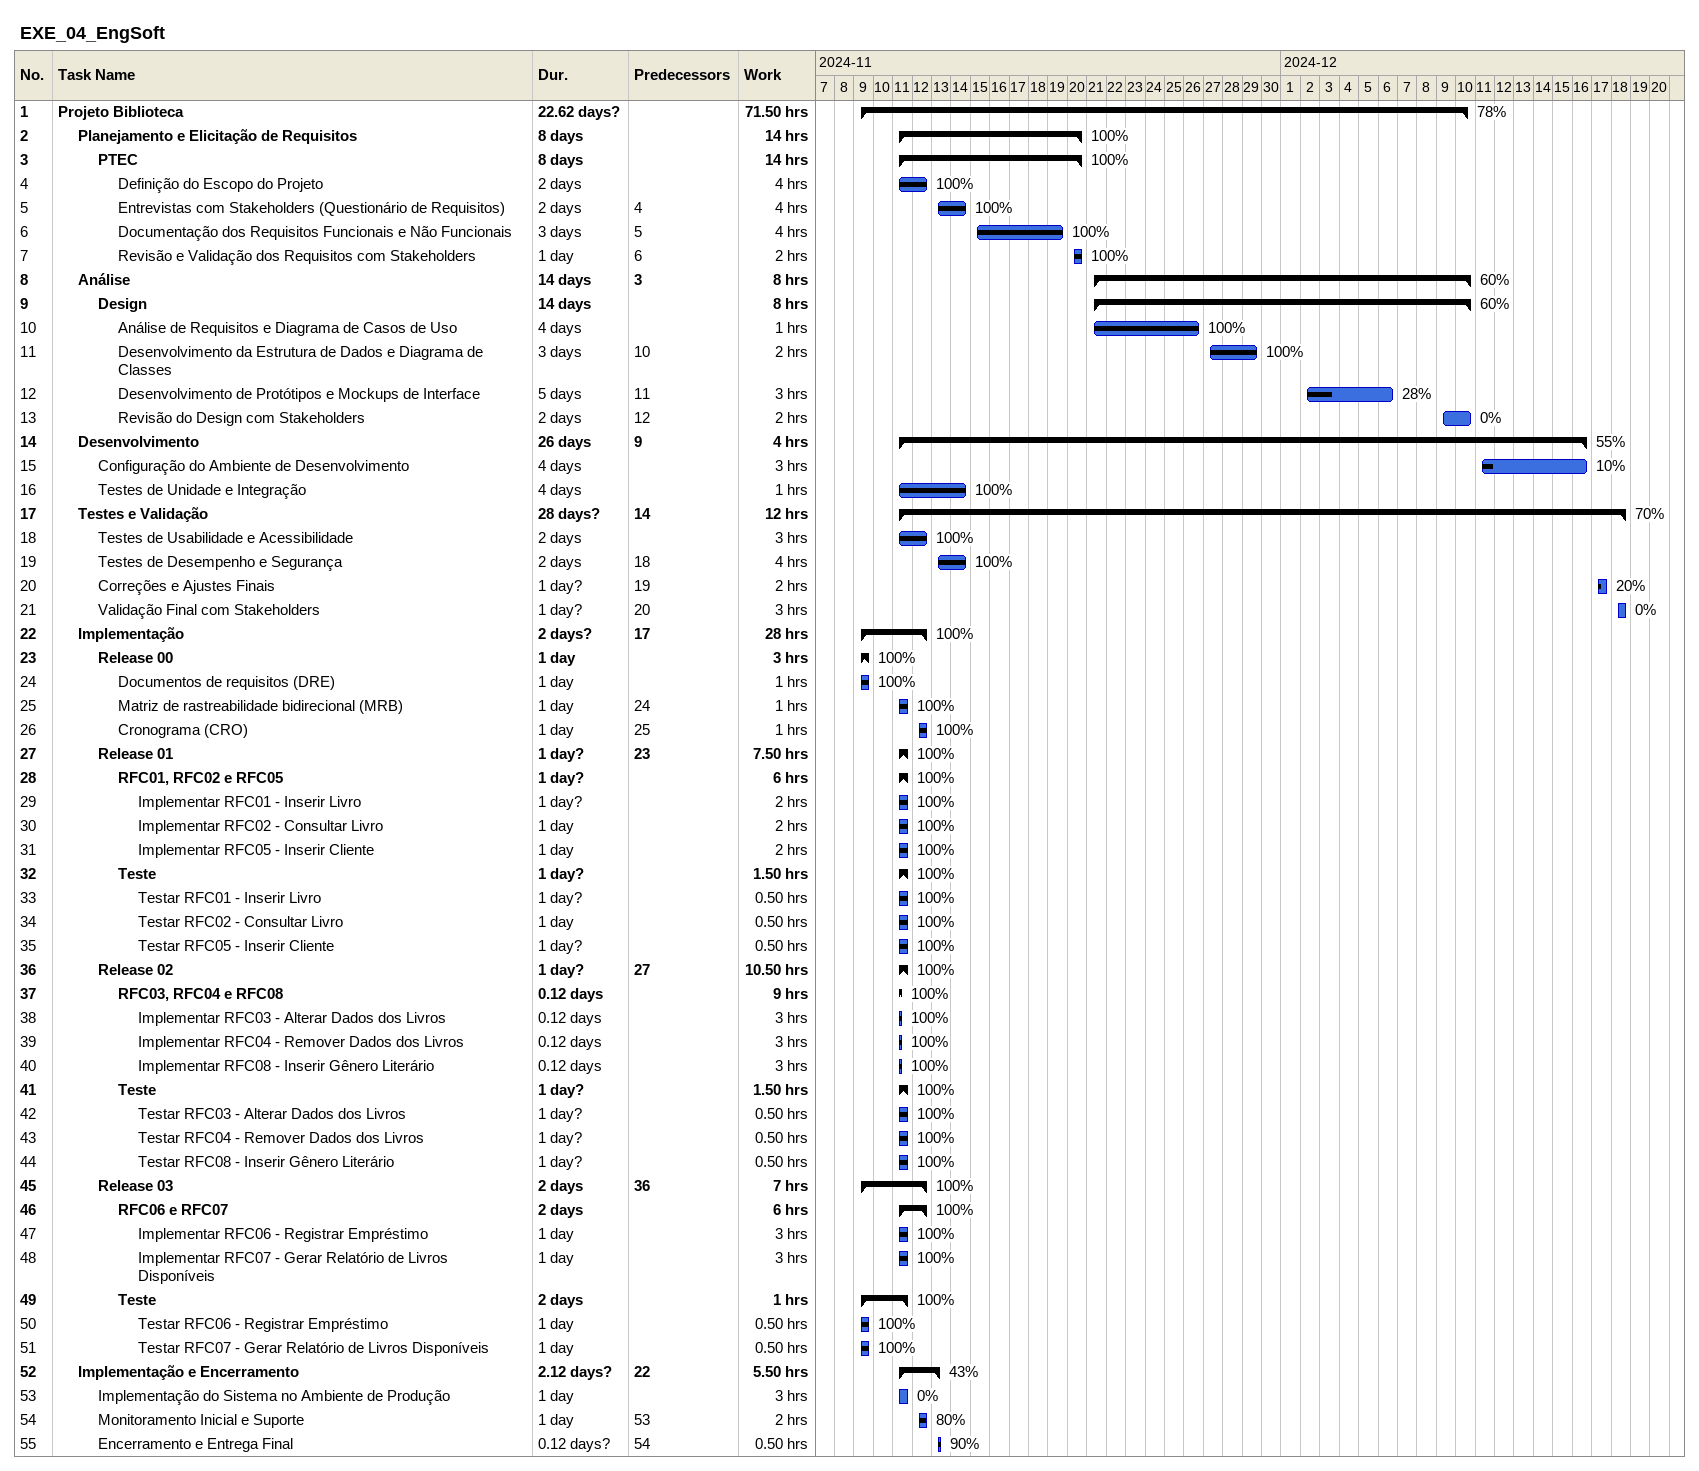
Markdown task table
EXE_04_EngSoft

| ID | Level | Task | Duration | Start | Finish | Predecessors | % complete | Work (h) |
|---|---|---|---|---|---|---|---|---|
| 1 | 1 | **Projeto Biblioteca** | 22.62d? | 2024-11-09 | 2024-12-10 |  | 78 | 71.50 |
| 2 | 2 | **Planejamento e Elicitação de Requisitos** | 8d | 2024-11-11 | 2024-11-20 |  | 100 | 14 |
| 3 | 3 | **PTEC** | 8d | 2024-11-11 | 2024-11-20 |  | 100 | 14 |
| 4 | 4 | Definição do Escopo do Projeto | 2d | 2024-11-11 | 2024-11-12 |  | 100 | 4 |
| 5 | 4 | Entrevistas com Stakeholders (Questionário de Requisitos) | 2d | 2024-11-13 | 2024-11-14 | 4 | 100 | 4 |
| 6 | 4 | Documentação dos Requisitos Funcionais e Não Funcionais | 3d | 2024-11-15 | 2024-11-19 | 5 | 100 | 4 |
| 7 | 4 | Revisão e Validação dos Requisitos com Stakeholders | 1d | 2024-11-20 | 2024-11-20 | 6 | 100 | 2 |
| 8 | 2 | **Análise** | 14d | 2024-11-21 | 2024-12-10 | 3 | 60 | 8 |
| 9 | 3 | **Design** | 14d | 2024-11-21 | 2024-12-10 |  | 60 | 8 |
| 10 | 4 | Análise de Requisitos e Diagrama de Casos de Uso | 4d | 2024-11-21 | 2024-11-26 |  | 100 | 1 |
| 11 | 4 | Desenvolvimento da Estrutura de Dados e Diagrama de Classes | 3d | 2024-11-27 | 2024-11-29 | 10 | 100 | 2 |
| 12 | 4 | Desenvolvimento de Protótipos e Mockups de Interface | 5d | 2024-12-02 | 2024-12-06 | 11 | 28 | 3 |
| 13 | 4 | Revisão do Design com Stakeholders | 2d | 2024-12-09 | 2024-12-10 | 12 | 0 | 2 |
| 14 | 2 | **Desenvolvimento** | 26d | 2024-11-11 | 2024-12-16 | 9 | 55 | 4 |
| 15 | 3 | Configuração do Ambiente de Desenvolvimento | 4d | 2024-12-11 | 2024-12-16 |  | 10 | 3 |
| 16 | 3 | Testes de Unidade e Integração | 4d | 2024-11-11 | 2024-11-14 |  | 100 | 1 |
| 17 | 2 | **Testes e Validação** | 28d? | 2024-11-11 | 2024-12-18 | 14 | 70 | 12 |
| 18 | 3 | Testes de Usabilidade e Acessibilidade | 2d | 2024-11-11 | 2024-11-12 |  | 100 | 3 |
| 19 | 3 | Testes de Desempenho e Segurança | 2d | 2024-11-13 | 2024-11-14 | 18 | 100 | 4 |
| 20 | 3 | Correções e Ajustes Finais | 1d? | 2024-12-17 | 2024-12-17 | 19 | 20 | 2 |
| 21 | 3 | Validação Final com Stakeholders | 1d? | 2024-12-18 | 2024-12-18 | 20 | 0 | 3 |
| 22 | 2 | **Implementação** | 2d? | 2024-11-09 | 2024-11-12 | 17 | 100 | 28 |
| 23 | 3 | **Release 00** | 1d | 2024-11-09 | 2024-11-09 |  | 100 | 3 |
| 24 | 4 | Documentos de requisitos (DRE) | 1d | 2024-11-09 | 2024-11-09 |  | 100 | 1 |
| 25 | 4 | Matriz de rastreabilidade bidirecional (MRB) | 1d | 2024-11-11 | 2024-11-11 | 24 | 100 | 1 |
| 26 | 4 | Cronograma (CRO) | 1d | 2024-11-12 | 2024-11-12 | 25 | 100 | 1 |
| 27 | 3 | **Release 01** | 1d? | 2024-11-11 | 2024-11-11 | 23 | 100 | 7.50 |
| 28 | 4 | **RFC01, RFC02 e RFC05** | 1d? | 2024-11-11 | 2024-11-11 |  | 100 | 6 |
| 29 | 5 | Implementar RFC01 - Inserir Livro | 1d? | 2024-11-11 | 2024-11-11 |  | 100 | 2 |
| 30 | 5 | Implementar RFC02 - Consultar Livro | 1d | 2024-11-11 | 2024-11-11 |  | 100 | 2 |
| 31 | 5 | Implementar RFC05 - Inserir Cliente | 1d | 2024-11-11 | 2024-11-11 |  | 100 | 2 |
| 32 | 4 | **Teste** | 1d? | 2024-11-11 | 2024-11-11 |  | 100 | 1.50 |
| 33 | 5 | Testar RFC01 - Inserir Livro | 1d? | 2024-11-11 | 2024-11-11 |  | 100 | 0.50 |
| 34 | 5 | Testar RFC02 - Consultar Livro | 1d | 2024-11-11 | 2024-11-11 |  | 100 | 0.50 |
| 35 | 5 | Testar RFC05 - Inserir Cliente | 1d? | 2024-11-11 | 2024-11-11 |  | 100 | 0.50 |
| 36 | 3 | **Release 02** | 1d? | 2024-11-11 | 2024-11-11 | 27 | 100 | 10.50 |
| 37 | 4 | **RFC03, RFC04 e RFC08** | 0.12d | 2024-11-11 | 2024-11-11 |  | 100 | 9 |
| 38 | 5 | Implementar RFC03 - Alterar Dados dos Livros | 0.12d | 2024-11-11 | 2024-11-11 |  | 100 | 3 |
| 39 | 5 | Implementar RFC04 - Remover Dados dos Livros | 0.12d | 2024-11-11 | 2024-11-11 |  | 100 | 3 |
| 40 | 5 | Implementar RFC08 - Inserir Gênero Literário | 0.12d | 2024-11-11 | 2024-11-11 |  | 100 | 3 |
| 41 | 4 | **Teste** | 1d? | 2024-11-11 | 2024-11-11 |  | 100 | 1.50 |
| 42 | 5 | Testar RFC03 - Alterar Dados dos Livros | 1d? | 2024-11-11 | 2024-11-11 |  | 100 | 0.50 |
| 43 | 5 | Testar RFC04 - Remover Dados dos Livros | 1d? | 2024-11-11 | 2024-11-11 |  | 100 | 0.50 |
| 44 | 5 | Testar RFC08 - Inserir Gênero Literário | 1d? | 2024-11-11 | 2024-11-11 |  | 100 | 0.50 |
| 45 | 3 | **Release 03** | 2d | 2024-11-09 | 2024-11-12 | 36 | 100 | 7 |
| 46 | 4 | **RFC06 e RFC07** | 2d | 2024-11-11 | 2024-11-12 |  | 100 | 6 |
| 47 | 5 | Implementar RFC06 - Registrar Empréstimo | 1d | 2024-11-11 | 2024-11-11 |  | 100 | 3 |
| 48 | 5 | Implementar RFC07 - Gerar Relatório de Livros Disponíveis | 1d | 2024-11-11 | 2024-11-11 |  | 100 | 3 |
| 49 | 4 | **Teste** | 2d | 2024-11-09 | 2024-11-11 |  | 100 | 1 |
| 50 | 5 | Testar RFC06 - Registrar Empréstimo | 1d | 2024-11-09 | 2024-11-09 |  | 100 | 0.50 |
| 51 | 5 | Testar RFC07 - Gerar Relatório de Livros Disponíveis | 1d | 2024-11-09 | 2024-11-09 |  | 100 | 0.50 |
| 52 | 2 | **Implementação e Encerramento** | 2.12d? | 2024-11-11 | 2024-11-13 | 22 | 43 | 5.50 |
| 53 | 3 | Implementação do Sistema no Ambiente de Produção | 1d | 2024-11-11 | 2024-11-11 |  | 0 | 3 |
| 54 | 3 | Monitoramento Inicial e Suporte | 1d | 2024-11-12 | 2024-11-12 | 53 | 80 | 2 |
| 55 | 3 | Encerramento e Entrega Final | 0.12d? | 2024-11-13 | 2024-11-13 | 54 | 90 | 0.50 |
